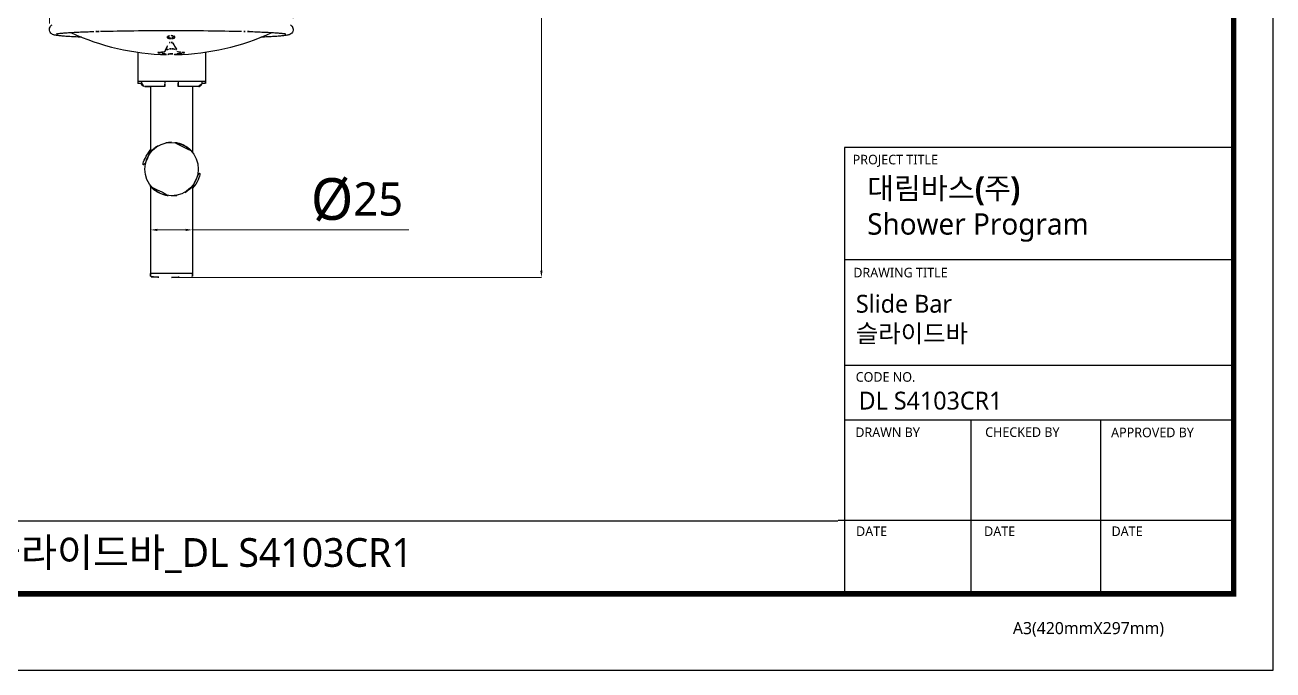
# Model space of a CAD drawing. Extents: x 16296675564 to 16296677022, y -37409617810 to -37409616742.
# Drawn here: x 16296676275 to 16296677022, y -37409617810 to -37409617423 of the extents above; entities that cross this region are included whole.
import ezdxf

# ---------------------------------------------------------------- set-up
doc = ezdxf.new("R2010")
doc.units = 0
doc.header["$LTSCALE"] = 10
doc.header["$MEASUREMENT"] = 0
doc.header["$PDMODE"] = 3
doc.header["$PDSIZE"] = -10
doc.layers.get('0').update_dxf_attribs({"linetype": 'CONTINUOUS'})
doc.layers.get('DEFPOINTS').update_dxf_attribs({"linetype": 'CONTINUOUS'})
for name, color, linetype in [('M50020-001_DXF_CONTINUOUS_LINE', 7, 'CONTINUOUS'), ('M50020-001_DXF_DIMENSION', 7, 'CONTINUOUS'), ('M50020-004_DXF_CONTINUOUS_LINE', 7, 'CONTINUOUS'), ('M50040-002_DXF_CONTINUOUS_LINE', 7, 'CONTINUOUS'), ('M50040-011_DXF_DIMENSION', 7, 'CONTINUOUS'), ('M50200-004_DXF_CONTINUOUS_LINE', 7, 'CONTINUOUS'), ('M50200-006_DXF_CONTINUOUS_LINE', 7, 'CONTINUOUS'), ('M51000-012_DXF_CONTINUOUS_LINE', 7, 'CONTINUOUS')]:
    doc.layers.add(name, color=color, linetype=linetype)
doc.styles.add('Daelim Dimension', font='')
doc.styles.get('Daelim Dimension').set_extended_font_data('NanumGothic')
doc.dimstyles.new('DEFAULT', dxfattribs={"dimscale": 2, "dimtxt": 2, "dimasz": 2, "dimexe": 0, "dimexo": 2, "dimgap": 1, "dimtad": 1, "dimdec": 1, "dimzin": 9, "dimdsep": 46, "dimtxsty": 'Daelim Dimension', "dimcen": 0.5, "dimclrd": 252, "dimclre": 252, "dimclrt": 3, "dimadec": 1, "dimazin": 0, "dimtfac": 1, "dimtdec": 1, "dimtix": 1, "dimtmove": 0, "dimatfit": 3, "dimfxl": 1, "dimtolj": 1, "dimtzin": 1, "dimlwd": 9, "dimlwe": 9, "dimarcsym": 0})

# ---------------------------------------------------------------- blocks, each defined once
blk = doc.blocks.new('*D1')
at = {"layer": 'DEFPOINTS', "color": 0, "linetype": 'Continuous', "transparency": 16777216}
for p in [(16296676289.698999, -37409617337.433563), (16296676289.698999, -37409617426.618187), (16296676435.751511, -37409617423.464073)]:
    blk.add_point(p, dxfattribs=at)
at = {"layer": 'M50040-011_DXF_DIMENSION', "color": 5, "linetype": 'Continuous', "lineweight": 9, "transparency": 16777216}
for p, q in [((16296676289.698999, -37409617422.618187), (16296676289.698999, -37409617337.433563)), ((16296676293.698999, -37409617337.433563), (16296676431.751511, -37409617337.433563)), ((16296676435.751511, -37409617419.464073), (16296676435.751511, -37409617337.433563)), ((16296676435.751511, -37409617337.433563), (16296676513.889721, -37409617337.433563))]:
    blk.add_line(p, q, dxfattribs=at)
at = {"layer": 'M50040-011_DXF_DIMENSION', "color": 5, "linetype": 'Continuous', "transparency": 16777216}
for points in [[(16296676293.698999, -37409617336.766899), (16296676293.698999, -37409617338.100227), (16296676289.698999, -37409617337.433563)], [(16296676431.751511, -37409617336.766899), (16296676431.751511, -37409617338.100227), (16296676435.751511, -37409617337.433563)]]:
    blk.add_solid(points, dxfattribs=at)
at = {"layer": 'M50040-011_DXF_DIMENSION', "color": 7, "linetype": 'Continuous', "transparency": 16777216, "insert": (16296676488.69945, -37409617313.659607), "char_height": 20, "attachment_point": 2, "style": 'Daelim Dimension'}
blk.add_mtext('\\A1;146', dxfattribs=at)
blk = doc.blocks.new('*D2')
at = {"layer": 'DEFPOINTS', "color": 0, "linetype": 'Continuous', "transparency": 16777216}
for p in [(16296676362.85592, -37409616864.94172), (16296676584.35256, -37409616864.94172), (16296676362.85592, -37409617574.74172)]:
    blk.add_point(p, dxfattribs=at)
at = {"layer": 'M50020-001_DXF_DIMENSION', "color": 5, "linetype": 'Continuous', "lineweight": 9, "transparency": 16777216}
for p, q in [((16296676366.85592, -37409616864.94172), (16296676584.35256, -37409616864.94172)), ((16296676584.35256, -37409617570.74172), (16296676584.35256, -37409616868.94172)), ((16296676366.85592, -37409617574.74172), (16296676584.35256, -37409617574.74172))]:
    blk.add_line(p, q, dxfattribs=at)
at = {"layer": 'M50020-001_DXF_DIMENSION', "color": 5, "linetype": 'Continuous', "transparency": 16777216}
for points in [[(16296676583.68589, -37409616868.94172), (16296676585.01922, -37409616868.94172), (16296676584.35256, -37409616864.94172)], [(16296676583.68589, -37409617570.74172), (16296676585.01922, -37409617570.74172), (16296676584.35256, -37409617574.74172)]]:
    blk.add_solid(points, dxfattribs=at)
at = {"layer": 'M50020-001_DXF_DIMENSION', "color": 7, "linetype": 'Continuous', "transparency": 16777216, "insert": (16296676560.72166, -37409617230.24762), "char_height": 20, "attachment_point": 2, "rotation": 90, "style": 'Daelim Dimension'}
blk.add_mtext('\\A1;710', dxfattribs=at)
blk = doc.blocks.new('*D4')
at = {"layer": 'DEFPOINTS', "color": 0, "linetype": 'Continuous', "transparency": 16777216}
for p in [(16296676350.35575, -37409617546.2841), (16296676375.35575, -37409617546.2841), (16296676375.35575, -37409617546.2841)]:
    blk.add_point(p, dxfattribs=at)
at = {"layer": 'M50040-011_DXF_DIMENSION', "color": 5, "linetype": 'Continuous', "lineweight": 9, "transparency": 16777216}
for p, q in [((16296676350.35575, -37409617542.2841), (16296676350.35575, -37409617546.2841)), ((16296676354.35575, -37409617546.2841), (16296676371.35575, -37409617546.2841)), ((16296676375.35575, -37409617542.2841), (16296676375.35575, -37409617546.2841)), ((16296676375.35575, -37409617546.2841), (16296676504.90416, -37409617546.2841))]:
    blk.add_line(p, q, dxfattribs=at)
at = {"layer": 'M50040-011_DXF_DIMENSION', "color": 5, "linetype": 'Continuous', "transparency": 16777216}
for points in [[(16296676354.35575, -37409617545.61743), (16296676354.35575, -37409617546.95076), (16296676350.35575, -37409617546.2841)], [(16296676371.35575, -37409617545.61743), (16296676371.35575, -37409617546.95076), (16296676375.35575, -37409617546.2841)]]:
    blk.add_solid(points, dxfattribs=at)
at = {"layer": 'M50040-011_DXF_DIMENSION', "color": 7, "linetype": 'Continuous', "transparency": 16777216, "insert": (16296676473.91275, -37409617528.31486), "char_height": 20, "attachment_point": 5, "style": 'Daelim Dimension'}
blk.add_mtext('\\A1;{\\H1.25x;\\C256;Ø}25', dxfattribs=at)

msp = doc.modelspace()

# ---------------------------------------------------------------- linework, layer by layer
at = {"ltscale": 0.5}
msp.add_line((16296676346.84, -37409617460.39), (16296676350.36, -37409617460.39), dxfattribs=at)
at = {"color": 5, "ltscale": 40}
for p, q in [((16296676998.86, -37409617496.88), (16296676765.8, -37409617496.88)), ((16296676998.86, -37409617564.24), (16296676765.8, -37409617564.24)), ((16296676998.86, -37409617564.24), (16296676765.8, -37409617564.24)), ((16296676998.86, -37409617627.61), (16296676765.8, -37409617627.61)), ((16296676998.86, -37409617627.61), (16296676765.8, -37409617627.61)), ((16296676998.86, -37409617660.29), (16296676765.8, -37409617660.29)), ((16296676998.86, -37409617660.29), (16296676765.8, -37409617660.29)), ((16296676841.5, -37409617660.29), (16296676841.5, -37409617764.33)), ((16296676919.19, -37409617660.29), (16296676919.19, -37409617764.33)), ((16296676998.86, -37409617720.39), (16296676762.12, -37409617720.39)), ((16296676998.86, -37409617720.39), (16296676767.62, -37409617720.39)), ((16296676998.86, -37409617764.33), (16296676799.13, -37409617764.33))]:
    msp.add_line(p, q, dxfattribs=at)
at = {"color": 5, "ltscale": 0.5}
msp.add_line((16296676765.8, -37409617496.88), (16296676765.8, -37409617765.74), dxfattribs=at)
at = {"color": 5}
msp.add_line((16296675587.66, -37409617720.56), (16296676761.84, -37409617720.56), dxfattribs=at)
at = {"ltscale": 0.5}
msp.add_lwpolyline([(16296675564.21, -37409617810.08), (16296677022.45, -37409617810.08), (16296677022.45, -37409616741.6), (16296675564.21, -37409616741.6)], close=True, dxfattribs=at)
at = {"color": 5, "linetype": 'ByBlock', "lineweight": 200, "const_width": 3.36}
msp.add_lwpolyline([(16296675587.66, -37409617764.33), (16296676998.86, -37409617764.33), (16296676998.86, -37409616766.41), (16296675587.66, -37409616766.41)], close=True, dxfattribs=at)
at = {"layer": 'M50020-001_DXF_CONTINUOUS_LINE', "color": 7, "linetype": 'Continuous'}
for p, q in [((16296676375.36, -37409617572.34), (16296676350.36, -37409617572.34)), ((16296676350.36, -37409617572.34), (16296676350.36, -37409617574.06)), ((16296676350.36, -37409617574.06), (16296676350.36, -37409617572.34)), ((16296676375.36, -37409617572.34), (16296676375.36, -37409617574.06)), ((16296676375.36, -37409617574.06), (16296676375.36, -37409617572.34))]:
    msp.add_line(p, q, dxfattribs=at)
for centre, radius, start, end in [((16296676350.66, -37409617574.06), 0.3, 180, 266.45609), ((16296676363, -37409617374.74), 200, 266.45609, 269.95891), ((16296676362.71, -37409617374.74), 200, 270.04109, 273.54391), ((16296676375.06, -37409617574.06), 0.3, 273.54391, 0)]:
    msp.add_arc(centre, radius, start, end, dxfattribs=at)
at = {"layer": 'M50020-004_DXF_CONTINUOUS_LINE', "color": 7, "linetype": 'Continuous'}
for centre, radius, start, end in [((16296676362.86, -37409617510.22), 16.5, 90.01661, 119.35249), ((16296676362.86, -37409617509.84), 17, 137.43473, 222.56527), ((16296676362.86, -37409617509.84), 17, 317.43473, 42.56527), ((16296676362.85, -37409617509.47), 16.5, 270.01661, 299.33644), ((16296676362.8, -37409617509.36), 16.61, 299.3063, 299.53982)]:
    msp.add_arc(centre, radius, start, end, dxfattribs=at)
for points, knots in [([(16296676354.77, -37409617495.83), (16296676354.21, -37409617496.15), (16296676353.2, -37409617496.8), (16296676352.08, -37409617497.69), (16296676351.35, -37409617498.36), (16296676350.93, -37409617498.78), (16296676350.61, -37409617499.11), (16296676350.43, -37409617499.3), (16296676350.36, -37409617499.38)], [0, 0, 0, 0, 0.338978, 0.631783, 0.756344, 0.862263, 0.945151, 1, 1, 1, 1]), ([(16296676375.37, -37409617499.39), (16296676375.3, -37409617499.33), (16296676375.14, -37409617499.15), (16296676374.85, -37409617498.85), (16296676374.47, -37409617498.47), (16296676373.8, -37409617497.84), (16296676372.77, -37409617496.99), (16296676371.29, -37409617495.99), (16296676369.52, -37409617495.07), (16296676367.48, -37409617494.33), (16296676365.23, -37409617493.83), (16296676363.66, -37409617493.72), (16296676362.86, -37409617493.72)], [0, 0, 0, 0, 0.019693, 0.049936, 0.088955, 0.135132, 0.244335, 0.371232, 0.512642, 0.666545, 0.830386, 1, 1, 1, 1]), ([(16296676350.26, -37409617499.46), (16296676350.26, -37409617499.45), (16296676350.27, -37409617499.43), (16296676350.28, -37409617499.4), (16296676350.31, -37409617499.36), (16296676350.34, -37409617499.32), (16296676350.35, -37409617499.3)], [0, 0, 0, 0, 0.100414, 0.301218, 0.601805, 1, 1, 1, 1]), ([(16296676350.36, -37409617499.38), (16296676350.34, -37409617499.39), (16296676350.31, -37409617499.42), (16296676350.29, -37409617499.44), (16296676350.26, -37409617499.47), (16296676350.26, -37409617499.46)], [0, 0, 0, 0, 0.467604, 0.789697, 1, 1, 1, 1]), ([(16296676375.46, -37409617499.46), (16296676375.46, -37409617499.46), (16296676375.42, -37409617499.44), (16296676375.41, -37409617499.42), (16296676375.38, -37409617499.4), (16296676375.37, -37409617499.39)], [0, 0, 0, 0, 0.207634, 0.530188, 1, 1, 1, 1]), ([(16296676350.26, -37409617520.23), (16296676350.26, -37409617520.22), (16296676350.29, -37409617520.25), (16296676350.31, -37409617520.27), (16296676350.34, -37409617520.29), (16296676350.36, -37409617520.31)], [0, 0, 0, 0, 0.210308, 0.532404, 1, 1, 1, 1]), ([(16296676350.35, -37409617520.38), (16296676350.34, -37409617520.36), (16296676350.31, -37409617520.33), (16296676350.28, -37409617520.28), (16296676350.27, -37409617520.25), (16296676350.26, -37409617520.23), (16296676350.26, -37409617520.23)], [0, 0, 0, 0, 0.398187, 0.698767, 0.899571, 1, 1, 1, 1]), ([(16296676350.36, -37409617520.31), (16296676350.42, -37409617520.38), (16296676350.59, -37409617520.55), (16296676350.89, -37409617520.86), (16296676351.28, -37409617521.25), (16296676351.95, -37409617521.88), (16296676352.98, -37409617522.72), (16296676354.46, -37409617523.71), (16296676356.23, -37409617524.62), (16296676358.26, -37409617525.37), (16296676360.5, -37409617525.85), (16296676362.06, -37409617525.97), (16296676362.86, -37409617525.97)], [0, 0, 0, 0, 0.020677, 0.051621, 0.091102, 0.137553, 0.246913, 0.373643, 0.514674, 0.668027, 0.831173, 1, 1, 1, 1]), ([(16296676371, -37409617523.82), (16296676371.55, -37409617523.5), (16296676372.56, -37409617522.85), (16296676373.67, -37409617521.95), (16296676374.4, -37409617521.28), (16296676374.81, -37409617520.87), (16296676375.13, -37409617520.55), (16296676375.3, -37409617520.36), (16296676375.37, -37409617520.29)], [0, 0, 0, 0, 0.341554, 0.63581, 0.760441, 0.86583, 0.947394, 1, 1, 1, 1]), ([(16296676375.37, -37409617520.29), (16296676375.38, -37409617520.28), (16296676375.41, -37409617520.26), (16296676375.42, -37409617520.24), (16296676375.46, -37409617520.22), (16296676375.46, -37409617520.23)], [0, 0, 0, 0, 0.469838, 0.792399, 1, 1, 1, 1])]:
    msp.add_open_spline(points, degree=3, knots=knots, dxfattribs=at)
at = {"layer": 'M50040-002_DXF_CONTINUOUS_LINE', "color": 7, "linetype": 'Continuous'}
msp.add_circle((16296676362.86, -37409617509.84), 16, dxfattribs=at)
at = {"layer": 'M50200-004_DXF_CONTINUOUS_LINE', "color": 7, "linetype": 'Continuous'}
for p, q in [((16296676318.24, -37409617427.33), (16296676318.75, -37409617427.32)), ((16296676342.61, -37409617439.82), (16296676342.61, -37409617457.39)), ((16296676355.81, -37409617439.89), (16296676355.82, -37409617440.24)), ((16296676356.24, -37409617440.28), (16296676355.82, -37409617440.24)), ((16296676369.51, -37409617440.24), (16296676369.09, -37409617440.28)), ((16296676369.52, -37409617439.89), (16296676369.51, -37409617440.24)), ((16296676383.11, -37409617439.78), (16296676383.11, -37409617458.59)), ((16296676383.08, -37409617457.39), (16296676342.63, -37409617457.39)), ((16296676342.63, -37409617457.39), (16296676342.63, -37409617458.59)), ((16296676344.78, -37409617458.59), (16296676342.63, -37409617458.59)), ((16296676383.08, -37409617458.59), (16296676380.91, -37409617458.59)), ((16296676383.08, -37409617457.39), (16296676383.08, -37409617458.59))]:
    msp.add_line(p, q, dxfattribs=at)
for centre, radius, start, end in [((16296676362.71, -37409617298.25), 143, 245.11837, 268.873), ((16296676343.26, -37409618300.47), 873.5, 91.64166, 91.76105), ((16296676362.71, -37409617298.25), 143, 271.12612, 294.86188), ((16296676378.97, -37409618403.98), 977.05, 88.35441, 88.48341), ((16296676381.61, -37409618311.64), 884.67, 88.20878, 88.35354), ((16296676355.16, -37409617392.26), 47.64, 270.78336, 271.28528), ((16296676370.16, -37409617391.94), 47.95, 268.71866, 269.21882)]:
    msp.add_arc(centre, radius, start, end, dxfattribs=at)
for points, knots in [([(16296676309.04, -37409617430.79), (16296676307.62, -37409617430.73), (16296676304.96, -37409617430.61), (16296676301.28, -37409617430.4), (16296676298.18, -37409617430.19), (16296676295.98, -37409617429.98), (16296676294.52, -37409617429.81), (16296676293.63, -37409617429.67), (16296676292.83, -37409617429.52), (16296676292, -37409617429.3), (16296676291.19, -37409617428.93), (16296676290.4, -37409617428.27), (16296676289.8, -37409617427.29), (16296676289.61, -37409617425.98), (16296676289.98, -37409617424.75), (16296676290.65, -37409617423.92), (16296676291.15, -37409617423.57), (16296676291.36, -37409617423.45)], [0, 0, 0, 0, 0.173768, 0.324421, 0.450807, 0.552439, 0.594199, 0.630473, 0.662472, 0.693555, 0.735265, 0.769957, 0.81785, 0.872769, 0.926203, 0.96977, 1, 1, 1, 1]), ([(16296676294.11, -37409617428.78), (16296676294.08, -37409617428.79), (16296676293.99, -37409617428.82), (16296676294.1, -37409617428.79), (16296676294.2, -37409617428.77), (16296676294.39, -37409617428.72), (16296676294.64, -37409617428.68), (16296676294.94, -37409617428.63), (16296676295.29, -37409617428.58), (16296676295.84, -37409617428.51), (16296676296.65, -37409617428.42), (16296676297.74, -37409617428.32), (16296676298.98, -37409617428.21), (16296676300.38, -37409617428.11), (16296676301.93, -37409617428.01), (16296676304.27, -37409617427.87), (16296676307.52, -37409617427.71), (16296676311.81, -37409617427.54), (16296676314.83, -37409617427.44), (16296676316.42, -37409617427.39)], [0, 0, 0, 0, 0.003883, 0.00549, 0.010998, 0.019594, 0.030808, 0.044357, 0.060065, 0.077804, 0.119052, 0.167611, 0.223154, 0.285427, 0.354206, 0.429282, 0.597492, 0.788342, 1, 1, 1, 1]), ([(16296676318.75, -37409617427.32), (16296676318.88, -37409617427.32), (16296676319.43, -37409617427.3), (16296676319.98, -37409617427.29), (16296676320.39, -37409617427.27)], [0, 0, 0, 0, 0.247772, 1, 1, 1, 1]), ([(16296676320.39, -37409617427.27), (16296676327.02, -37409617427.1), (16296676341.05, -37409617426.86), (16296676355.08, -37409617426.78), (16296676362.48, -37409617426.78)], [0, 0, 0, 0, 0.472257, 1, 1, 1, 1]), ([(16296676362.48, -37409617426.78), (16296676369.93, -37409617426.78), (16296676384.05, -37409617426.86), (16296676398.16, -37409617427.1), (16296676404.83, -37409617427.28)], [0, 0, 0, 0, 0.527459, 1, 1, 1, 1]), ([(16296676409.26, -37409617427.41), (16296676410.78, -37409617427.45), (16296676413.67, -37409617427.55), (16296676417.78, -37409617427.72), (16296676420.92, -37409617427.87), (16296676423.19, -37409617428.01), (16296676424.7, -37409617428.1), (16296676426.08, -37409617428.2), (16296676427.31, -37409617428.3), (16296676428.41, -37409617428.4), (16296676429.35, -37409617428.5), (16296676430.03, -37409617428.59), (16296676430.5, -37409617428.65), (16296676430.79, -37409617428.7), (16296676431.01, -37409617428.74), (16296676431.22, -37409617428.79), (16296676431.27, -37409617428.79), (16296676431.38, -37409617428.83), (16296676431.37, -37409617428.82)], [0, 0, 0, 0, 0.205664, 0.391846, 0.556901, 0.631021, 0.699287, 0.761512, 0.8175, 0.867033, 0.909844, 0.945563, 0.960589, 0.973582, 0.984372, 0.992702, 0.998153, 1, 1, 1, 1]), ([(16296676434.03, -37409617423.46), (16296676434.25, -37409617423.58), (16296676434.75, -37409617423.93), (16296676435.41, -37409617424.76), (16296676435.79, -37409617425.98), (16296676435.6, -37409617427.3), (16296676435, -37409617428.28), (16296676434.21, -37409617428.95), (16296676433.4, -37409617429.31), (16296676432.57, -37409617429.53), (16296676431.77, -37409617429.69), (16296676430.87, -37409617429.82), (16296676429.41, -37409617430), (16296676427.21, -37409617430.2), (16296676424.11, -37409617430.42), (16296676420.42, -37409617430.62), (16296676417.76, -37409617430.74), (16296676416.34, -37409617430.8)], [0, 0, 0, 0, 0.030104, 0.073507, 0.126878, 0.18181, 0.22976, 0.264502, 0.306262, 0.337341, 0.369335, 0.405608, 0.447373, 0.54903, 0.675458, 0.826166, 1, 1, 1, 1]), ([(16296676358.92, -37409617439.36), (16296676359.02, -37409617438.88), (16296676359.35, -37409617437.99), (16296676360.24, -37409617436.25), (16296676361.04, -37409617435), (16296676361.6, -37409617434.16)], [0, 0, 0, 0, 0.246397, 0.483075, 1, 1, 1, 1]), ([(16296676362.55, -37409617431.65), (16296676362.34, -37409617431.65), (16296676361.93, -37409617431.63), (16296676361.36, -37409617431.54), (16296676360.86, -37409617431.39), (16296676360.48, -37409617431.21), (16296676360.22, -37409617430.99), (16296676360.14, -37409617430.7), (16296676360.29, -37409617430.44), (16296676360.46, -37409617430.32), (16296676360.57, -37409617430.26)], [0, 0, 0, 0, 0.189068, 0.366732, 0.522448, 0.648806, 0.743767, 0.817158, 0.895278, 1, 1, 1, 1]), ([(16296676360.57, -37409617430.26), (16296676360.83, -37409617430.11), (16296676361.49, -37409617429.92), (16296676362.17, -37409617429.86), (16296676362.54, -37409617429.86)], [0, 0, 0, 0, 0.444653, 1, 1, 1, 1]), ([(16296676361.6, -37409617434.16), (16296676361.63, -37409617434.12), (16296676361.74, -37409617434.04), (16296676362.07, -37409617433.93), (16296676362.36, -37409617433.91), (16296676362.57, -37409617433.91)], [0, 0, 0, 0, 0.154559, 0.382279, 1, 1, 1, 1]), ([(16296676362.54, -37409617429.86), (16296676362.92, -37409617429.86), (16296676363.6, -37409617429.92), (16296676364.27, -37409617430.12), (16296676364.53, -37409617430.27)], [0, 0, 0, 0, 0.555327, 1, 1, 1, 1]), ([(16296676362.57, -37409617433.91), (16296676362.78, -37409617433.91), (16296676363.07, -37409617433.93), (16296676363.4, -37409617434.04), (16296676363.52, -37409617434.12), (16296676363.55, -37409617434.16)], [0, 0, 0, 0, 0.60436, 0.839225, 1, 1, 1, 1]), ([(16296676364.53, -37409617430.27), (16296676364.7, -37409617430.36), (16296676364.94, -37409617430.55), (16296676364.92, -37409617430.84), (16296676364.84, -37409617431.02), (16296676364.62, -37409617431.21), (16296676364.24, -37409617431.4), (16296676363.75, -37409617431.54), (16296676363.17, -37409617431.63), (16296676362.76, -37409617431.65), (16296676362.55, -37409617431.65)], [0, 0, 0, 0, 0.179239, 0.215358, 0.254007, 0.349148, 0.475729, 0.631816, 0.810072, 1, 1, 1, 1]), ([(16296676363.55, -37409617434.16), (16296676364.14, -37409617435.02), (16296676364.96, -37409617436.27), (16296676365.89, -37409617438.01), (16296676366.25, -37409617438.89), (16296676366.36, -37409617439.36)], [0, 0, 0, 0, 0.523968, 0.759155, 1, 1, 1, 1]), ([(16296676354.66, -37409617440.01), (16296676354.66, -37409617440), (16296676354.69, -37409617439.97), (16296676354.79, -37409617439.94), (16296676355.02, -37409617439.91), (16296676355.38, -37409617439.89), (16296676355.65, -37409617439.89), (16296676355.81, -37409617439.89)], [0, 0, 0, 0, 0.029812, 0.086277, 0.29042, 0.60102, 1, 1, 1, 1]), ([(16296676355.82, -37409617440.24), (16296676355.67, -37409617440.23), (16296676355.4, -37409617440.21), (16296676355.05, -37409617440.16), (16296676354.81, -37409617440.1), (16296676354.7, -37409617440.06), (16296676354.66, -37409617440.03), (16296676354.66, -37409617440.01)], [0, 0, 0, 0, 0.371006, 0.682297, 0.901047, 0.965686, 1, 1, 1, 1]), ([(16296676356.23, -37409617439.88), (16296676356.59, -37409617439.88), (16296676357.24, -37409617439.85), (16296676357.99, -37409617439.76), (16296676358.45, -37409617439.65), (16296676358.69, -37409617439.57), (16296676358.85, -37409617439.48), (16296676358.91, -37409617439.4), (16296676358.92, -37409617439.36)], [0, 0, 0, 0, 0.387007, 0.690299, 0.804802, 0.893279, 0.956629, 1, 1, 1, 1]), ([(16296676358.96, -37409617440.77), (16296676358.95, -37409617440.76), (16296676358.89, -37409617440.72), (16296676358.78, -37409617440.67), (16296676358.59, -37409617440.62), (16296676358.32, -37409617440.56), (16296676357.95, -37409617440.5), (16296676357.24, -37409617440.39), (16296676356.66, -37409617440.33), (16296676356.24, -37409617440.28)], [0, 0, 0, 0, 0.023011, 0.065758, 0.133732, 0.232365, 0.366855, 0.541812, 1, 1, 1, 1]), ([(16296676359.9, -37409617441.22), (16296676359.79, -37409617441.22), (16296676359.59, -37409617441.2), (16296676359.32, -37409617441.12), (16296676359.1, -37409617440.99), (16296676359, -37409617440.86), (16296676358.96, -37409617440.77)], [0, 0, 0, 0, 0.310683, 0.538102, 0.751246, 1, 1, 1, 1]), ([(16296676359.31, -37409617438.16), (16296676359.34, -37409617438.17), (16296676359.48, -37409617438.2), (16296676359.63, -37409617438.22), (16296676359.74, -37409617438.22)], [0, 0, 0, 0, 0.229127, 1, 1, 1, 1]), ([(16296676359.74, -37409617438.22), (16296676360.02, -37409617438.22), (16296676360.65, -37409617438.14), (16296676361.27, -37409617437.96), (16296676361.61, -37409617437.85)], [0, 0, 0, 0, 0.430241, 1, 1, 1, 1]), ([(16296676361.77, -37409617440.86), (16296676361.46, -37409617440.96), (16296676360.84, -37409617441.13), (16296676360.21, -37409617441.23), (16296676359.9, -37409617441.22)], [0, 0, 0, 0, 0.514699, 1, 1, 1, 1]), ([(16296676361.61, -37409617437.85), (16296676361.66, -37409617437.83), (16296676361.8, -37409617437.82), (16296676362.05, -37409617437.8), (16296676362.38, -37409617437.78), (16296676362.62, -37409617437.78), (16296676362.75, -37409617437.78)], [0, 0, 0, 0, 0.131999, 0.360722, 0.661314, 1, 1, 1, 1]), ([(16296676362.75, -37409617440.8), (16296676362.64, -37409617440.8), (16296676362.42, -37409617440.81), (16296676362.14, -37409617440.82), (16296676361.93, -37409617440.83), (16296676361.81, -37409617440.85), (16296676361.77, -37409617440.86)], [0, 0, 0, 0, 0.3428, 0.644914, 0.870302, 1, 1, 1, 1]), ([(16296676362.75, -37409617437.78), (16296676362.88, -37409617437.78), (16296676363.12, -37409617437.78), (16296676363.45, -37409617437.8), (16296676363.69, -37409617437.82), (16296676363.83, -37409617437.83), (16296676363.88, -37409617437.85)], [0, 0, 0, 0, 0.339963, 0.640997, 0.869267, 1, 1, 1, 1]), ([(16296676363.72, -37409617440.86), (16296676363.68, -37409617440.85), (16296676363.57, -37409617440.83), (16296676363.35, -37409617440.82), (16296676363.07, -37409617440.81), (16296676362.86, -37409617440.8), (16296676362.75, -37409617440.8)], [0, 0, 0, 0, 0.128172, 0.356558, 0.659137, 1, 1, 1, 1]), ([(16296676363.88, -37409617437.85), (16296676364.21, -37409617437.96), (16296676364.8, -37409617438.14), (16296676365.42, -37409617438.22), (16296676365.68, -37409617438.22)], [0, 0, 0, 0, 0.572341, 1, 1, 1, 1]), ([(16296676365.52, -37409617441.22), (16296676365.22, -37409617441.23), (16296676364.61, -37409617441.13), (16296676364.02, -37409617440.96), (16296676363.72, -37409617440.86)], [0, 0, 0, 0, 0.491475, 1, 1, 1, 1]), ([(16296676366.4, -37409617440.77), (16296676366.37, -37409617440.85), (16296676366.27, -37409617440.99), (16296676366.07, -37409617441.12), (16296676365.82, -37409617441.2), (16296676365.63, -37409617441.22), (16296676365.52, -37409617441.22)], [0, 0, 0, 0, 0.249329, 0.459942, 0.687751, 1, 1, 1, 1]), ([(16296676365.68, -37409617438.22), (16296676365.71, -37409617438.22), (16296676365.8, -37409617438.21), (16296676365.88, -37409617438.2), (16296676365.95, -37409617438.19)], [0, 0, 0, 0, 0.264536, 1, 1, 1, 1]), ([(16296676366.36, -37409617439.36), (16296676366.37, -37409617439.4), (16296676366.44, -37409617439.48), (16296676366.7, -37409617439.62), (16296676367.23, -37409617439.75), (16296676368.07, -37409617439.85), (16296676368.72, -37409617439.88), (16296676369.08, -37409617439.88)], [0, 0, 0, 0, 0.043837, 0.108008, 0.311988, 0.614984, 1, 1, 1, 1]), ([(16296676369.09, -37409617440.28), (16296676368.67, -37409617440.33), (16296676368.09, -37409617440.39), (16296676367.39, -37409617440.5), (16296676367.02, -37409617440.56), (16296676366.75, -37409617440.62), (16296676366.57, -37409617440.67), (16296676366.46, -37409617440.72), (16296676366.41, -37409617440.76), (16296676366.4, -37409617440.77)], [0, 0, 0, 0, 0.462305, 0.637726, 0.771835, 0.869378, 0.936074, 0.977725, 1, 1, 1, 1]), ([(16296676369.5, -37409617439.89), (16296676369.66, -37409617439.89), (16296676369.94, -37409617439.89), (16296676370.3, -37409617439.91), (16296676370.52, -37409617439.94), (16296676370.63, -37409617439.97), (16296676370.66, -37409617440), (16296676370.66, -37409617440.02)], [0, 0, 0, 0, 0.394217, 0.708204, 0.913427, 0.970193, 1, 1, 1, 1]), ([(16296676370.66, -37409617440.02), (16296676370.66, -37409617440.03), (16296676370.63, -37409617440.06), (16296676370.51, -37409617440.1), (16296676370.28, -37409617440.16), (16296676369.93, -37409617440.21), (16296676369.66, -37409617440.23), (16296676369.51, -37409617440.24)], [0, 0, 0, 0, 0.034165, 0.098701, 0.317292, 0.628664, 1, 1, 1, 1])]:
    msp.add_open_spline(points, degree=3, knots=knots, dxfattribs=at)
at = {"layer": 'M50200-006_DXF_CONTINUOUS_LINE', "color": 7, "linetype": 'Continuous'}
for p, q in [((16296676344.78, -37409617457.39), (16296676344.78, -37409617458.39)), ((16296676358.8, -37409617457.39), (16296676358.8, -37409617458.39)), ((16296676366.8, -37409617457.39), (16296676366.8, -37409617458.39)), ((16296676380.91, -37409617457.39), (16296676380.91, -37409617458.39)), ((16296676358.82, -37409617460.39), (16296676346.84, -37409617460.39)), ((16296676378.88, -37409617460.39), (16296676366.81, -37409617460.39))]:
    msp.add_line(p, q, dxfattribs=at)
for start, end in [(347.03399, 352.97694), (352.97518, 354.08032)]:
    msp.add_arc((16296676378.97, -37409617458.39), 1.96, start, end, dxfattribs=at)
for points, knots in [([(16296676344.78, -37409617458.39), (16296676344.78, -37409617458.65), (16296676344.89, -37409617459.18), (16296676345.36, -37409617459.85), (16296676346.04, -37409617460.29), (16296676346.57, -37409617460.39), (16296676346.84, -37409617460.39)], [0, 0, 0, 0, 0.249901, 0.499848, 0.749879, 1, 1, 1, 1]), ([(16296676358.81, -37409617460.39), (16296676358.81, -37409617460.39), (16296676358.81, -37409617460.38), (16296676358.81, -37409617460.38), (16296676358.81, -37409617460.36), (16296676358.81, -37409617460.35), (16296676358.81, -37409617460.33), (16296676358.8, -37409617460.29), (16296676358.8, -37409617460.23), (16296676358.8, -37409617460.15), (16296676358.8, -37409617460.05), (16296676358.8, -37409617459.94), (16296676358.8, -37409617459.75), (16296676358.8, -37409617459.49), (16296676358.8, -37409617459.15), (16296676358.8, -37409617458.78), (16296676358.8, -37409617458.52), (16296676358.8, -37409617458.39)], [0, 0, 0, 0, 0.001178, 0.004682, 0.010508, 0.01865, 0.029101, 0.041845, 0.0741, 0.11518, 0.164779, 0.222478, 0.287814, 0.43899, 0.61272, 0.802302, 1, 1, 1, 1]), ([(16296676366.8, -37409617458.39), (16296676366.8, -37409617458.52), (16296676366.8, -37409617458.78), (16296676366.8, -37409617459.15), (16296676366.8, -37409617459.49), (16296676366.8, -37409617459.75), (16296676366.8, -37409617459.94), (16296676366.8, -37409617460.05), (16296676366.8, -37409617460.15), (16296676366.8, -37409617460.23), (16296676366.8, -37409617460.29), (16296676366.81, -37409617460.33), (16296676366.81, -37409617460.35), (16296676366.81, -37409617460.36), (16296676366.81, -37409617460.38), (16296676366.81, -37409617460.38), (16296676366.81, -37409617460.39), (16296676366.81, -37409617460.39)], [0, 0, 0, 0, 0.197698, 0.38728, 0.56101, 0.712186, 0.777522, 0.835221, 0.88482, 0.9259, 0.958155, 0.970899, 0.98135, 0.989492, 0.995318, 0.998822, 1, 1, 1, 1]), ([(16296676378.85, -37409617460.39), (16296676379.12, -37409617460.39), (16296676379.65, -37409617460.29), (16296676380.33, -37409617459.85), (16296676380.8, -37409617459.18), (16296676380.91, -37409617458.65), (16296676380.91, -37409617458.39)], [0, 0, 0, 0, 0.250121, 0.500152, 0.750099, 1, 1, 1, 1]), ([(16296676380.88, -37409617458.83), (16296676380.83, -37409617459.05), (16296676380.65, -37409617459.48), (16296676380.18, -37409617459.99), (16296676379.56, -37409617460.31), (16296676379.1, -37409617460.39), (16296676378.88, -37409617460.39)], [0, 0, 0, 0, 0.249923, 0.4999, 0.749914, 1, 1, 1, 1])]:
    msp.add_open_spline(points, degree=3, knots=knots, dxfattribs=at)
at = {"layer": 'M51000-012_DXF_CONTINUOUS_LINE', "color": 7, "linetype": 'Continuous'}
for p, q in [((16296676350.36, -37409617460.39), (16296676350.36, -37409617499.46)), ((16296676375.36, -37409617460.39), (16296676375.36, -37409617499.46)), ((16296676350.36, -37409617520.23), (16296676350.36, -37409617572.34)), ((16296676375.36, -37409617520.23), (16296676375.36, -37409617572.34)), ((16296676375.36, -37409617572.34), (16296676350.36, -37409617572.34))]:
    msp.add_line(p, q, dxfattribs=at)

# ---------------------------------------------------------------- texts
at = {"color": 5, "ltscale": 40, "style": 'Daelim Dimension'}
for s, height, p in [('PROJECT TITLE', 5.7546, (16296676770.74, -37409617507.02)), ('DRAWING TITLE', 5.7546, (16296676771.11, -37409617574.75)), ('CODE NO.', 5.755, (16296676772.55, -37409617637.29)), ('DRAWN BY', 5.755, (16296676772.32, -37409617670.46)), ('CHECKED BY', 5.755, (16296676850.07, -37409617670.36)), ('APPROVED BY', 5.7546, (16296676925.48, -37409617670.55)), ('DATE', 5.755, (16296676772.77, -37409617729.77)), ('DATE', 5.755, (16296676849.46, -37409617729.77)), ('DATE', 5.755, (16296676925.74, -37409617729.77)), ('A3(420mmX297mm)', 7.2629, (16296676866.67, -37409617788.56))]:
    msp.add_text(s, height=height, dxfattribs=at).set_placement(p)
at = {"attachment_point": 1, "style": 'Daelim Dimension'}
for s, insert, char_height, width in [('{\\fPretendard Variable SemiBold|b0|i0|c129|p2;\\C7;대림바스(주)} \\PShower Program', (16296676779.42, -37409617514.94), 12.8191, 206.0327), (' Slide Bar\\P 슬라이드바', (16296676769.05, -37409617585.2), 10.702, 180.097), ('DL S4103CR1', (16296676774.29, -37409617643.25), 10.7016, 180.097)]:
    msp.add_mtext(s, dxfattribs=dict(at, insert=insert, char_height=char_height, width=width))
at = {"color": 2, "insert": (16296675831.78, -37409617731.02), "char_height": 17.199, "width": 819.274, "attachment_point": 1, "style": 'Daelim Dimension'}
msp.add_mtext('{\\fPretendard Variable SemiBold|b0|i0|c129|p2;대림바스(주)} Shower Program_Slide Bar_{\\fGulim|b0|i0|c129|p50;슬라이드바}_DL S4103CR1', dxfattribs=at)

# ---------------------------------------------------------------- dimensions: what is measured, and where the dimension line sits
at = {"layer": 'M50020-001_DXF_DIMENSION', "color": 2, "linetype": 'Continuous'}
dim = msp.add_linear_dim(base=(16296676584.35, -37409616864.94), p1=(16296676362.86, -37409617574.74), p2=(16296676362.86, -37409616864.94), angle=90, dimstyle='DEFAULT', override={"dimtxt": 10, "dimdec": 0, "dimclrd": 5, "dimclre": 5, "dimclrt": 7}, dxfattribs=at)
dim.commit()
dim.dimension.update_dxf_attribs({"geometry": '*D2', "text_midpoint": (16296676584.35, -37409617230.25), "dimtype": 160})
at = {"layer": 'M50040-011_DXF_DIMENSION', "color": 2, "linetype": 'Continuous'}
dim = msp.add_linear_dim(base=(16296676289.7, -37409617337.43), p1=(16296676435.75, -37409617423.46), p2=(16296676289.7, -37409617426.62), angle=180, dimstyle='DEFAULT', override={"dimtxt": 10, "dimdec": 0, "dimclrd": 5, "dimclre": 5, "dimclrt": 7}, dxfattribs=at)
dim.commit()
dim.dimension.update_dxf_attribs({"geometry": '*D1', "text_midpoint": (16296676488.7, -37409617337.43), "dimtype": 160})
dim = msp.add_linear_dim(base=(16296676375.36, -37409617546.28), p1=(16296676350.36, -37409617546.28), p2=(16296676375.36, -37409617546.28), text='{\\H1.25x;\\C256;Ø}<>', dimstyle='DEFAULT', override={"dimtxt": 10, "dimdec": 0, "dimclrd": 5, "dimclre": 5, "dimclrt": 7}, dxfattribs=at)
dim.commit()
dim.dimension.update_dxf_attribs({"geometry": '*D4', "text_midpoint": (16296676473.91, -37409617546.28), "dimtype": 160})

doc.saveas('drawing.dxf')
